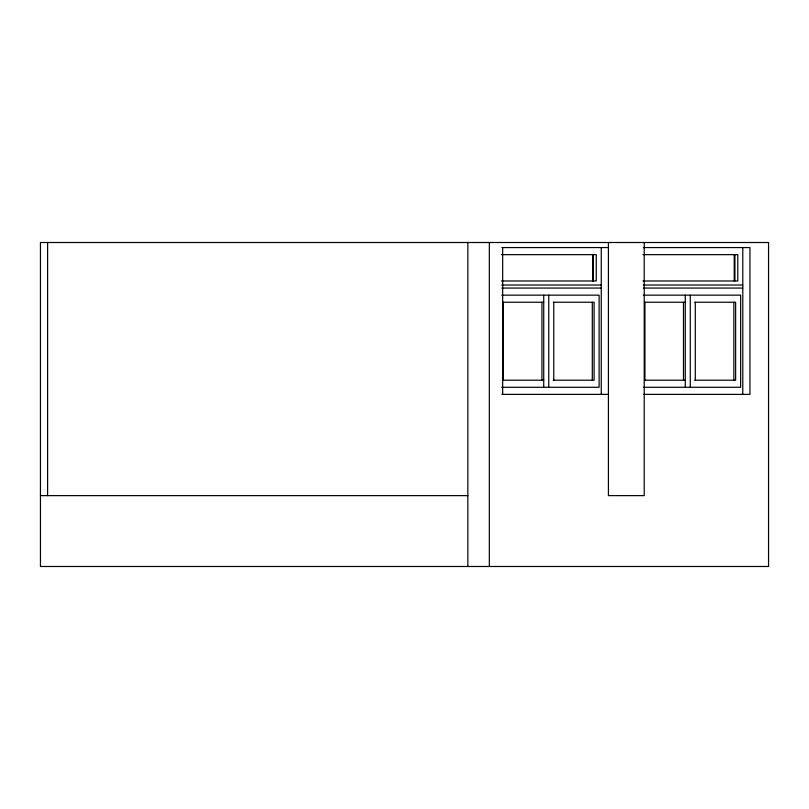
<?xml version="1.0" encoding="UTF-8"?>
<svg xmlns="http://www.w3.org/2000/svg" width="809" height="809" viewBox="0 0 809 809"><rect width="100%" height="100%" fill="white"/><g stroke="black" fill="none" stroke-linecap="round" stroke-linejoin="round"><path stroke-width="1.21" d="M501.813 247.564L608.419 247.564M643.347 247.564L749.953 247.564L749.953 394.377L643.347 394.377M501.438 254.653L596.243 254.653L596.243 280.976L501.438 280.976M642.983 254.653L737.788 254.653L737.788 280.976L642.983 280.976M501.813 285.021L601.259 285.021M643.347 285.021L742.793 285.021M501.813 288.065L601.259 288.065M643.347 288.065L742.793 288.065M501.782 295.154L599.115 295.154L599.115 387.289L501.782 387.289M643.327 295.154L740.65 295.154L740.65 387.289L643.327 387.289M502.864 302.242L543.729 302.242M553.225 302.242L594.099 302.242L594.099 380.2L553.225 380.2M644.399 302.242L685.274 302.242M694.769 302.242L735.634 302.242L735.634 380.2L694.769 380.2M502.864 380.2L543.729 380.2M644.399 380.2L685.274 380.2M501.813 394.377L608.419 394.377M40.45 495.624L467.855 495.624M742.793 247.564L742.793 394.377M734.926 254.653L734.926 280.976M734.208 254.653L734.208 280.976M733.844 302.242L733.844 380.2M695.295 302.242L695.295 380.2M690.279 295.154L690.279 387.289M685.274 295.154L685.274 387.289M683.484 302.242L683.484 380.2M644.935 302.242L644.935 380.2M644.217 242.508L644.217 495.624L608.419 495.624L608.419 242.508M601.259 247.564L601.259 394.377M593.381 254.653L593.381 280.976M592.663 254.653L592.663 280.976M592.309 302.242L592.309 380.2M553.76 302.242L553.76 380.2M548.745 295.154L548.745 387.289M543.729 295.154L543.729 387.289M541.939 302.242L541.939 380.2M503.39 302.242L503.39 380.2M502.672 247.564L502.672 394.377M489.334 242.508L489.334 566.492M467.855 242.508L467.855 566.492M47.61 242.508L47.61 495.624M768.55 242.508L40.45 242.508L40.45 566.492L768.55 566.492L768.55 242.508"/></g></svg>
